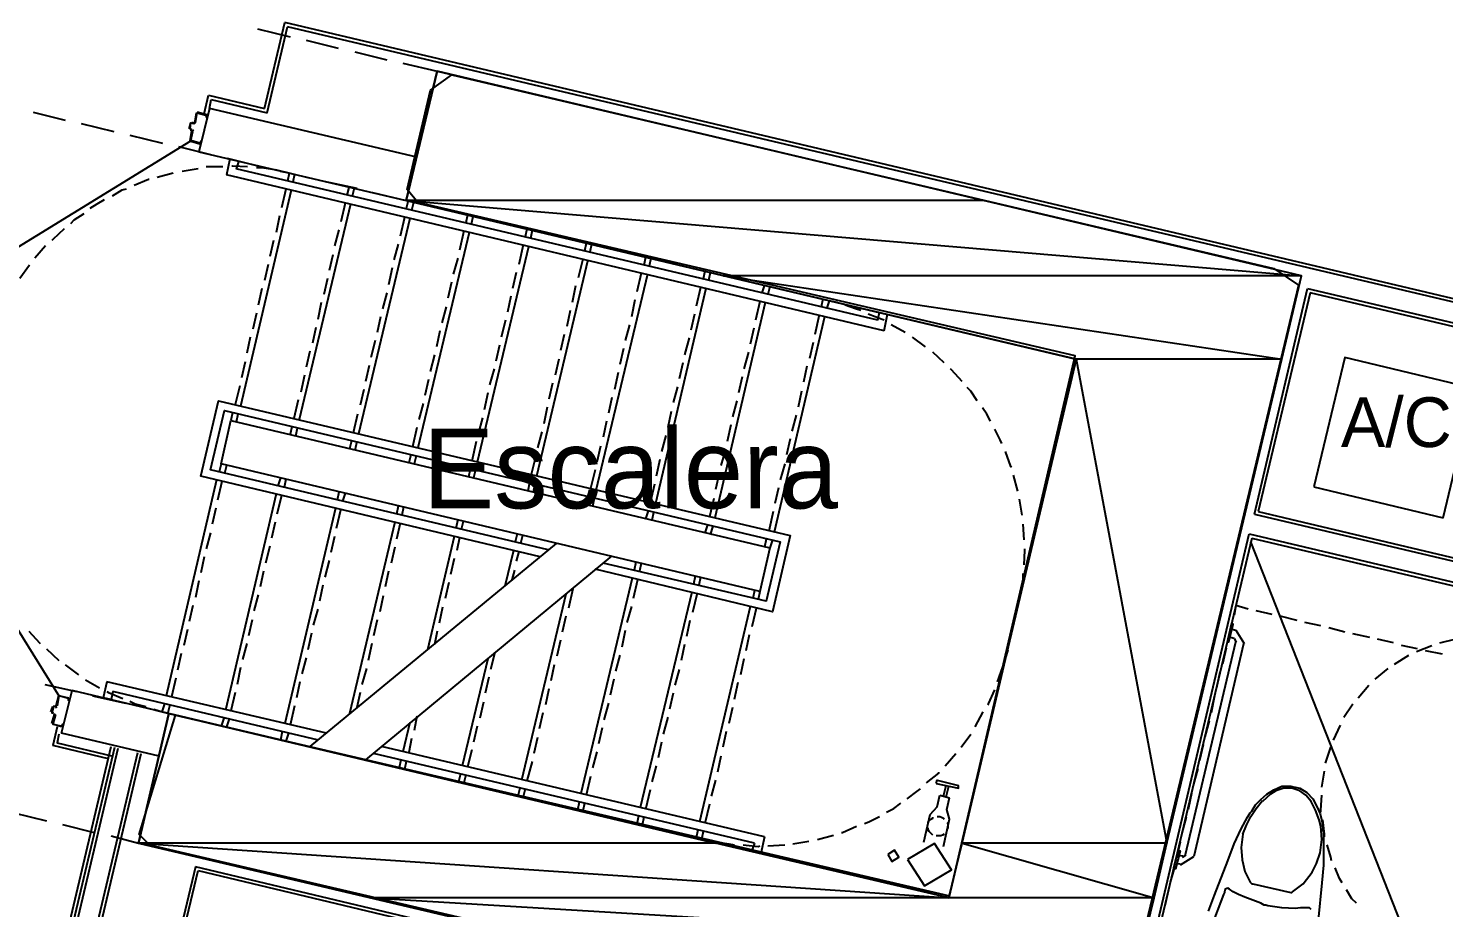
# Model space of a CAD drawing. Header units: feet. Extents: x -84 to 198, y -22 to 181.
# Drawn here: x 79.74 to 101.03, y 46.95 to 60.18 of the extents above; entities that cross this region are included whole.
import ezdxf
from ezdxf.enums import TextEntityAlignment as Align

# ---------------------------------------------------------------- set-up
doc = ezdxf.new("R2010")
doc.units = ezdxf.units.FT
for name, color, linetype in [('A-AREA-COMUN', 252, 'CONTINUOUS'), ('A-LINEA', 7, 'CONTINUOUS'), ('A-MURO-CONCRETO', 8, 'CONTINUOUS'), ('A-NOMBRE-ESPACIO', 2, 'CONTINUOUS'), ('A-TEXTO-PDF', 3, 'CONTINUOUS')]:
    doc.layers.add(name, color=color, linetype=linetype)

msp = doc.modelspace()

# ---------------------------------------------------------------- linework, layer by layer
at = {"layer": 'A-AREA-COMUN'}
msp.add_lwpolyline([(90.16, 45.8844), (81.568, 47.8933), (81.408, 48.0533), (81.952, 49.8489), (93.6, 47.1289), (95.488, 55.2533), (85.6, 57.5644), (85.44, 57.76), (85.792, 59.2533), (86.112, 59.4844), (98.48, 56.5689), (98.848, 56.32), (96.48, 46.4)], dxfattribs=at)
at = {"layer": 'A-LINEA'}
for p, q in [((83.2933, 58.9778), (83.6, 60.2711)), ((109.2933, 54.1911), (83.6, 60.2711)), ((83.1867, 60.1778), (83.68, 60.0578)), ((83.1867, 60.1778), (83.68, 60.0578)), ((83.3333, 58.9111), (83.64, 60.2044)), ((109.2267, 54.1644), (83.64, 60.2044)), ((83.92, 60.0044), (84.4, 59.8844)), ((83.92, 60.0044), (84.4, 59.8844)), ((84.6533, 59.8311), (85.1333, 59.7111)), ((84.6533, 59.8311), (85.1333, 59.7111)), ((85.3733, 59.6578), (85.8933, 59.5378)), ((85.3733, 59.6578), (85.8933, 59.5378)), ((82.3867, 58.8978), (82.4533, 59.1778)), ((82.4533, 59.1778), (83.2933, 58.9778)), ((82.4667, 58.9778), (82.4933, 59.1111)), ((82.4933, 59.1111), (83.3333, 58.9111)), ((79.8133, 58.9244), (80.2933, 58.8044)), ((79.8133, 58.9244), (80.2933, 58.8044)), ((82.2267, 58.7778), (82.2267, 58.7778)), ((82.2267, 58.7778), (82.2267, 58.7778)), ((82.2667, 58.9111), (82.24, 58.7644)), ((82.2667, 58.9111), (82.24, 58.7644)), ((82.4267, 58.8844), (82.28, 58.9244)), ((82.4267, 58.8844), (82.28, 58.9244)), ((82.28, 58.9111), (82.28, 58.9111)), ((82.28, 58.9111), (82.28, 58.9111)), ((82.4267, 58.8711), (82.4267, 58.8711)), ((82.4267, 58.8711), (82.4267, 58.8711)), ((80.5333, 58.7511), (81.0267, 58.6311)), ((80.5333, 58.7511), (81.0267, 58.6311)), ((81.2667, 58.5778), (81.76, 58.4578)), ((81.2667, 58.5778), (81.76, 58.4578)), ((82.1733, 58.6711), (82.1733, 58.6711)), ((82.1733, 58.6711), (82.1733, 58.6711)), ((82.1733, 58.6578), (82.2, 58.6578)), ((82.1733, 58.6578), (82.2, 58.6578)), ((82.2267, 58.7644), (82.2, 58.7644)), ((82.2267, 58.7644), (82.2, 58.7644)), ((82.2261, 58.6332), (82.2113, 58.6572)), ((82.2261, 58.6332), (82.2113, 58.6572)), ((82.2287, 58.7516), (82.2528, 58.7665)), ((82.2287, 58.7516), (82.2528, 58.7665)), ((78.5709, 56.2715), (82.1859, 58.4922)), ((78.5709, 56.2715), (82.1859, 58.4922)), ((82, 58.4044), (82.48, 58.2844)), ((82, 58.4044), (82.48, 58.2844)), ((82.1867, 58.4978), (82.1867, 58.4978)), ((82.1867, 58.4978), (82.1867, 58.4978)), ((82.1867, 58.4844), (82.32, 58.4444)), ((82.1867, 58.4844), (82.32, 58.4444)), ((82.32, 58.4578), (82.32, 58.4578)), ((82.32, 58.4578), (82.32, 58.4578)), ((82.7733, 58.2178), (82.72, 57.9778)), ((82.7733, 58.2178), (82.72, 57.9778)), ((82.7333, 58.2311), (83.2133, 58.1111)), ((82.7333, 58.2311), (83.2133, 58.1111)), ((82.9067, 58.1911), (82.8667, 58.0711)), ((82.9067, 58.1911), (82.8667, 58.0711)), ((81.92, 58.0044), (81.68, 57.9378)), ((81.92, 58.0044), (81.68, 57.9378)), ((82.2933, 58.0711), (82.0533, 58.0311)), ((82.2933, 58.0711), (82.0533, 58.0311)), ((82.6667, 58.0978), (82.4133, 58.0978)), ((82.6667, 58.0978), (82.4133, 58.0978)), ((92.6133, 55.6311), (82.72, 57.9778)), ((92.6133, 55.6311), (82.72, 57.9778)), ((92.52, 55.7911), (82.8667, 58.0711)), ((92.52, 55.7911), (82.8667, 58.0711)), ((83.4533, 58.0578), (83.9467, 57.9378)), ((83.4533, 58.0578), (83.9467, 57.9378)), ((83.6667, 58.0044), (83.5333, 58.0311)), ((83.6667, 58.0044), (83.5333, 58.0311)), ((83.6667, 58.0044), (83.64, 57.8844)), ((83.6667, 58.0044), (83.64, 57.8844)), ((83.7467, 57.9911), (83.72, 57.8711)), ((83.7467, 57.9911), (83.72, 57.8711)), ((83.6933, 57.7511), (82.9333, 54.4978)), ((83.6933, 57.7511), (82.9333, 54.4978)), ((83.6133, 57.7644), (83.5467, 57.4844)), ((83.6133, 57.7644), (83.5467, 57.4844)), ((84.1867, 57.8844), (84.68, 57.7778)), ((84.1867, 57.8844), (84.68, 57.7778)), ((84.56, 57.7911), (84.5333, 57.6711)), ((84.56, 57.7911), (84.5333, 57.6711)), ((84.64, 57.7778), (84.6133, 57.6578)), ((84.64, 57.7778), (84.6133, 57.6578)), ((84.92, 57.7111), (85.4267, 57.5911)), ((84.92, 57.7111), (85.4267, 57.5911)), ((84.5867, 57.5378), (83.8133, 54.2978)), ((84.5867, 57.5378), (83.8133, 54.2978)), ((84.5067, 57.5511), (84.44, 57.2711)), ((84.5067, 57.5511), (84.44, 57.2711)), ((85.4533, 57.5911), (85.4267, 57.4711)), ((85.4533, 57.5911), (85.4267, 57.4711)), ((85.5333, 57.5644), (85.5067, 57.4444)), ((85.5333, 57.5644), (85.5067, 57.4444)), ((83.52, 57.3644), (83.4667, 57.1111)), ((83.52, 57.3644), (83.4667, 57.1111)), ((85.48, 57.3244), (84.7067, 54.0844)), ((85.48, 57.3244), (84.7067, 54.0844)), ((85.4, 57.3378), (85.3333, 57.0578)), ((85.4, 57.3378), (85.3333, 57.0578)), ((86.3467, 57.3778), (86.32, 57.2578)), ((86.3467, 57.3778), (86.32, 57.2578)), ((86.4267, 57.3511), (86.4, 57.2311)), ((86.4267, 57.3511), (86.4, 57.2311)), ((84.4133, 57.1511), (84.3467, 56.9111)), ((84.4133, 57.1511), (84.3467, 56.9111)), ((86.3733, 57.1111), (85.6, 53.8711)), ((86.3733, 57.1111), (85.6, 53.8711)), ((86.2933, 57.1378), (86.2267, 56.8444)), ((86.2933, 57.1378), (86.2267, 56.8444)), ((87.24, 57.1644), (87.2133, 57.0444)), ((87.24, 57.1644), (87.2133, 57.0444)), ((87.32, 57.1511), (87.2933, 57.0178)), ((87.32, 57.1511), (87.2933, 57.0178)), ((80, 56.9111), (79.84, 56.7244)), ((80, 56.9111), (79.84, 56.7244)), ((83.4267, 56.9911), (83.3733, 56.7511)), ((83.4267, 56.9911), (83.3733, 56.7511)), ((85.3067, 56.9378), (85.24, 56.6978)), ((85.3067, 56.9378), (85.24, 56.6978)), ((87.2667, 56.8978), (86.4933, 53.6578)), ((87.2667, 56.8978), (86.4933, 53.6578)), ((87.1867, 56.9244), (87.12, 56.6311)), ((87.1867, 56.9244), (87.12, 56.6311)), ((88.1333, 56.9511), (88.1067, 56.8311)), ((88.1333, 56.9511), (88.1067, 56.8311)), ((88.2133, 56.9378), (88.1867, 56.8178)), ((88.2133, 56.9378), (88.1867, 56.8178)), ((84.32, 56.7778), (84.2667, 56.5378)), ((84.32, 56.7778), (84.2667, 56.5378)), ((86.2, 56.7244), (86.1333, 56.4844)), ((86.2, 56.7244), (86.1333, 56.4844)), ((88.16, 56.6978), (87.3867, 53.4444)), ((88.16, 56.6978), (87.3867, 53.4444)), ((88.08, 56.7111), (88.0133, 56.4311)), ((88.08, 56.7111), (88.0133, 56.4311)), ((89.0267, 56.7378), (89, 56.6178)), ((89.0267, 56.7378), (89, 56.6178)), ((89.1067, 56.7244), (89.08, 56.6044)), ((89.1067, 56.7244), (89.08, 56.6044)), ((79.76, 56.6178), (79.6133, 56.4178)), ((79.76, 56.6178), (79.6133, 56.4178)), ((83.3467, 56.6311), (83.2933, 56.3911)), ((83.3467, 56.6311), (83.2933, 56.3911)), ((85.2133, 56.5778), (85.16, 56.3244)), ((85.2133, 56.5778), (85.16, 56.3244)), ((87.08, 56.5111), (87.0267, 56.2711)), ((87.08, 56.5111), (87.0267, 56.2711)), ((89.0533, 56.4844), (88.28, 53.2311)), ((89.0533, 56.4844), (88.28, 53.2311)), ((88.96, 56.4978), (88.8933, 56.2178)), ((88.96, 56.4978), (88.8933, 56.2178)), ((89.92, 56.5378), (89.8933, 56.4044)), ((89.92, 56.5378), (89.8933, 56.4044)), ((90, 56.5111), (89.9733, 56.3911)), ((90, 56.5111), (89.9733, 56.3911)), ((83.2533, 56.2711), (83.2, 56.0178)), ((83.2533, 56.2711), (83.2, 56.0178)), ((84.24, 56.4178), (84.1867, 56.1778)), ((84.24, 56.4178), (84.1867, 56.1778)), ((86.1067, 56.3644), (86.0533, 56.1244)), ((86.1067, 56.3644), (86.0533, 56.1244)), ((87.9733, 56.3111), (87.92, 56.0578)), ((87.9733, 56.3111), (87.92, 56.0578)), ((89.9333, 56.2711), (89.1733, 53.0311)), ((89.9333, 56.2711), (89.1733, 53.0311)), ((89.8533, 56.2844), (89.7867, 56.0044)), ((89.8533, 56.2844), (89.7867, 56.0044)), ((90.8133, 56.3244), (90.7733, 56.2044)), ((90.8133, 56.3244), (90.7733, 56.2044)), ((90.8933, 56.2978), (90.8667, 56.1778)), ((90.8933, 56.2978), (90.8667, 56.1778)), ((98.1867, 52.8711), (98.9867, 56.2711)), ((98.9867, 56.2711), (108.8667, 53.9378)), ((84.1467, 56.0578), (84.0933, 55.8044)), ((84.1467, 56.0578), (84.0933, 55.8044)), ((85.1333, 56.2044), (85.0667, 55.9644)), ((85.1333, 56.2044), (85.0667, 55.9644)), ((87, 56.1511), (86.9467, 55.9111)), ((87, 56.1511), (86.9467, 55.9111)), ((88.8667, 56.0978), (88.8133, 55.8444)), ((88.8667, 56.0978), (88.8133, 55.8444)), ((90.8267, 56.0578), (90.0667, 52.8178)), ((90.8267, 56.0578), (90.0667, 52.8178)), ((90.7467, 56.0711), (90.68, 55.7911)), ((90.7467, 56.0711), (90.68, 55.7911)), ((91.6933, 56.1111), (91.6667, 55.9911)), ((91.6933, 56.1111), (91.6667, 55.9911)), ((91.7867, 56.0844), (91.7467, 55.9644)), ((91.7867, 56.0844), (91.7467, 55.9644)), ((91.9067, 56.0578), (91.7867, 56.0844)), ((91.9067, 56.0578), (91.7867, 56.0844)), ((99.0267, 56.2044), (98.24, 52.9111)), ((83.1733, 55.8978), (83.12, 55.6578)), ((83.1733, 55.8978), (83.12, 55.6578)), ((85.04, 55.8444), (84.9867, 55.6044)), ((85.04, 55.8444), (84.9867, 55.6044)), ((86.0267, 55.9911), (85.96, 55.7511)), ((86.0267, 55.9911), (85.96, 55.7511)), ((86.92, 55.7911), (86.8533, 55.5378)), ((86.92, 55.7911), (86.8533, 55.5378)), ((87.8933, 55.9378), (87.84, 55.6978)), ((87.8933, 55.9378), (87.84, 55.6978)), ((89.76, 55.8844), (89.7067, 55.6444)), ((89.76, 55.8844), (89.7067, 55.6444)), ((91.72, 55.8444), (90.96, 52.6044)), ((91.72, 55.8444), (90.96, 52.6044)), ((91.64, 55.8711), (91.5733, 55.5778)), ((91.64, 55.8711), (91.5733, 55.5778)), ((92.52, 55.7911), (92.5467, 55.9111)), ((92.52, 55.7911), (92.5467, 55.9111)), ((92.6133, 55.6311), (92.6667, 55.8844)), ((92.6133, 55.6311), (92.6667, 55.8844)), ((84.0667, 55.6844), (84.0133, 55.4444)), ((84.0667, 55.6844), (84.0133, 55.4444)), ((85.9333, 55.6311), (85.88, 55.3911)), ((85.9333, 55.6311), (85.88, 55.3911)), ((87.8, 55.5778), (87.7467, 55.3378)), ((87.8, 55.5778), (87.7467, 55.3378)), ((88.7867, 55.7244), (88.72, 55.4844)), ((88.7867, 55.7244), (88.72, 55.4844)), ((90.6533, 55.6711), (90.6, 55.4311)), ((90.6533, 55.6711), (90.6, 55.4311)), ((92.9333, 55.6044), (92.72, 55.7244)), ((92.9333, 55.6044), (92.72, 55.7244)), ((83.08, 55.5378), (83.0267, 55.2978)), ((83.08, 55.5378), (83.0267, 55.2978)), ((84.96, 55.4844), (84.8933, 55.2311)), ((84.96, 55.4844), (84.8933, 55.2311)), ((86.8267, 55.4178), (86.7733, 55.1778)), ((86.8267, 55.4178), (86.7733, 55.1778)), ((88.6933, 55.3644), (88.64, 55.1244)), ((88.6933, 55.3644), (88.64, 55.1244)), ((89.68, 55.5244), (89.6133, 55.2711)), ((89.68, 55.5244), (89.6133, 55.2711)), ((91.5467, 55.4578), (91.4933, 55.2178)), ((91.5467, 55.4578), (91.4933, 55.2178)), ((93.24, 55.3911), (93.04, 55.5378)), ((93.24, 55.3911), (93.04, 55.5378)), ((83, 55.1644), (82.9467, 54.9244)), ((83, 55.1644), (82.9467, 54.9244)), ((83.9733, 55.3244), (83.92, 55.0844)), ((83.9733, 55.3244), (83.92, 55.0844)), ((85.8533, 55.2711), (85.7867, 55.0178)), ((85.8533, 55.2711), (85.7867, 55.0178)), ((87.72, 55.2044), (87.6667, 54.9644)), ((87.72, 55.2044), (87.6667, 54.9644)), ((89.5867, 55.1511), (89.5333, 54.9111)), ((89.5867, 55.1511), (89.5333, 54.9111)), ((90.5733, 55.3111), (90.5067, 55.0578)), ((90.5733, 55.3111), (90.5067, 55.0578)), ((93.52, 55.1511), (93.3467, 55.3111)), ((93.52, 55.1511), (93.3467, 55.3111)), ((83.8933, 54.9644), (83.84, 54.7111)), ((83.8933, 54.9644), (83.84, 54.7111)), ((84.8667, 55.1111), (84.8133, 54.8711)), ((84.8667, 55.1111), (84.8133, 54.8711)), ((86.7467, 55.0578), (86.68, 54.8178)), ((86.7467, 55.0578), (86.68, 54.8178)), ((88.6133, 55.0044), (88.56, 54.7511)), ((88.6133, 55.0044), (88.56, 54.7511)), ((90.48, 54.9378), (90.4267, 54.6978)), ((90.48, 54.9378), (90.4267, 54.6978)), ((91.4533, 55.0978), (91.4, 54.8578)), ((91.4533, 55.0978), (91.4, 54.8578)), ((82.92, 54.8044), (82.8533, 54.5244)), ((82.92, 54.8044), (82.8533, 54.5244)), ((84.7867, 54.7511), (84.7333, 54.5111)), ((84.7867, 54.7511), (84.7333, 54.5111)), ((85.76, 54.8978), (85.7067, 54.6578)), ((85.76, 54.8978), (85.7067, 54.6578)), ((87.6267, 54.8444), (87.5733, 54.6044)), ((87.6267, 54.8444), (87.5733, 54.6044)), ((89.5067, 54.7911), (89.44, 54.5511)), ((89.5067, 54.7911), (89.44, 54.5511)), ((91.3733, 54.7244), (91.32, 54.4844)), ((91.3733, 54.7244), (91.32, 54.4844)), ((83.8, 54.5911), (83.7333, 54.3111)), ((83.8, 54.5911), (83.7333, 54.3111)), ((85.68, 54.5378), (85.6133, 54.2978)), ((85.68, 54.5378), (85.6133, 54.2978)), ((86.6533, 54.6978), (86.6, 54.4444)), ((86.6533, 54.6978), (86.6, 54.4444)), ((88.52, 54.6311), (88.4667, 54.3911)), ((88.52, 54.6311), (88.4667, 54.3911)), ((90.4, 54.5778), (90.3333, 54.3378)), ((90.4, 54.5778), (90.3333, 54.3378)), ((82.8133, 54.4044), (82.7867, 54.2844)), ((82.8133, 54.4044), (82.7867, 54.2844)), ((82.8933, 54.3778), (82.8667, 54.2578)), ((82.8933, 54.3778), (82.8667, 54.2578)), ((84.6933, 54.3778), (84.6267, 54.0978)), ((84.6933, 54.3778), (84.6267, 54.0978)), ((86.5733, 54.3244), (86.5067, 54.0844)), ((86.5733, 54.3244), (86.5067, 54.0844)), ((87.5467, 54.4844), (87.4933, 54.2311)), ((87.5467, 54.4844), (87.4933, 54.2311)), ((89.4133, 54.4178), (89.36, 54.1778)), ((89.4133, 54.4178), (89.36, 54.1778)), ((91.2933, 54.3644), (91.2267, 54.1244)), ((91.2933, 54.3644), (91.2267, 54.1244)), ((83.7067, 54.1911), (83.68, 54.0711)), ((83.7067, 54.1911), (83.68, 54.0711)), ((83.7867, 54.1644), (83.76, 54.0444)), ((83.7867, 54.1644), (83.76, 54.0444)), ((85.5867, 54.1778), (85.52, 53.8844)), ((85.5867, 54.1778), (85.52, 53.8844)), ((87.4667, 54.1111), (87.4, 53.8711)), ((87.4667, 54.1111), (87.4, 53.8711)), ((88.44, 54.2711), (88.3867, 54.0311)), ((88.44, 54.2711), (88.3867, 54.0311)), ((90.3067, 54.2178), (90.2533, 53.9644)), ((90.3067, 54.2178), (90.2533, 53.9644)), ((84.6, 53.9778), (84.5733, 53.8578)), ((84.6, 53.9778), (84.5733, 53.8578)), ((84.68, 53.9644), (84.6533, 53.8311)), ((84.68, 53.9644), (84.6533, 53.8311)), ((86.48, 53.9644), (86.4133, 53.6711)), ((86.48, 53.9644), (86.4133, 53.6711)), ((88.3467, 53.8978), (88.2933, 53.6578)), ((88.3467, 53.8978), (88.2933, 53.6578)), ((89.3333, 54.0578), (89.2667, 53.8178)), ((89.3333, 54.0578), (89.2667, 53.8178)), ((91.2, 54.0044), (91.1467, 53.7644)), ((91.2, 54.0044), (91.1467, 53.7644)), ((80.2126, 50.1189), (77.9758, 53.724)), ((80.2126, 50.1189), (77.9758, 53.724)), ((85.4933, 53.7644), (85.4667, 53.6444)), ((85.4933, 53.7644), (85.4667, 53.6444)), ((85.5733, 53.7511), (85.5467, 53.6311)), ((85.5733, 53.7511), (85.5467, 53.6311)), ((87.3733, 53.7511), (87.3067, 53.4711)), ((87.3733, 53.7511), (87.3067, 53.4711)), ((89.24, 53.6978), (89.1867, 53.4444)), ((89.24, 53.6978), (89.1867, 53.4444)), ((90.2267, 53.8444), (90.16, 53.6044)), ((90.2267, 53.8444), (90.16, 53.6044)), ((82.64, 53.6311), (82.6133, 53.5111)), ((82.64, 53.6311), (82.6133, 53.5111)), ((82.72, 53.6044), (82.6933, 53.4844)), ((82.72, 53.6044), (82.6933, 53.4844)), ((86.3867, 53.5511), (86.36, 53.4311)), ((86.3867, 53.5511), (86.36, 53.4311)), ((86.4667, 53.5378), (86.44, 53.4178)), ((86.4667, 53.5378), (86.44, 53.4178)), ((88.2667, 53.5378), (88.2, 53.2578)), ((88.2667, 53.5378), (88.2, 53.2578)), ((90.1333, 53.4844), (90.08, 53.2444)), ((90.1333, 53.4844), (90.08, 53.2444)), ((91.12, 53.6311), (91.0533, 53.3911)), ((91.12, 53.6311), (91.0533, 53.3911)), ((94.6267, 53.2178), (94.56, 53.4578)), ((94.6267, 53.2178), (94.56, 53.4578)), ((82.5733, 53.3911), (81.8133, 50.1378)), ((82.5733, 53.3911), (81.8133, 50.1378)), ((82.6533, 53.3644), (82.5867, 53.0844)), ((82.6533, 53.3644), (82.5867, 53.0844)), ((83.5333, 53.4178), (83.4933, 53.2978)), ((83.5333, 53.4178), (83.4933, 53.2978)), ((83.6133, 53.4044), (83.5867, 53.2711)), ((83.6133, 53.4044), (83.5867, 53.2711)), ((87.28, 53.3511), (87.2533, 53.2178)), ((87.28, 53.3511), (87.2533, 53.2178)), ((87.36, 53.3244), (87.3333, 53.2044)), ((87.36, 53.3244), (87.3333, 53.2044)), ((89.16, 53.3244), (89.0933, 53.0444)), ((89.16, 53.3244), (89.0933, 53.0444)), ((91.0267, 53.2711), (90.9733, 53.0311)), ((91.0267, 53.2711), (90.9733, 53.0311)), ((99.08, 53.2844), (101.0267, 52.8178)), ((83.4667, 53.1778), (82.7067, 49.9244)), ((83.4667, 53.1778), (82.7067, 49.9244)), ((83.5467, 53.1511), (83.48, 52.8711)), ((83.5467, 53.1511), (83.48, 52.8711)), ((84.4133, 53.2044), (84.3867, 53.0844)), ((84.4133, 53.2044), (84.3867, 53.0844)), ((84.5067, 53.1911), (84.4667, 53.0711)), ((84.5067, 53.1911), (84.4667, 53.0711)), ((88.1733, 53.1378), (88.1467, 53.0178)), ((88.1733, 53.1378), (88.1467, 53.0178)), ((88.2533, 53.1111), (88.2267, 52.9911)), ((88.2533, 53.1111), (88.2267, 52.9911)), ((90.0533, 53.1111), (89.9867, 52.8311)), ((90.0533, 53.1111), (89.9867, 52.8311)), ((94.6933, 52.8578), (94.6533, 53.0978)), ((94.6933, 52.8578), (94.6533, 53.0978)), ((82.56, 52.9644), (82.5067, 52.7244)), ((82.56, 52.9644), (82.5067, 52.7244)), ((84.36, 52.9644), (83.6, 49.7244)), ((84.36, 52.9644), (83.6, 49.7244)), ((84.44, 52.9511), (84.3733, 52.6578)), ((84.44, 52.9511), (84.3733, 52.6578)), ((85.3067, 52.9911), (85.28, 52.8711)), ((85.3067, 52.9911), (85.28, 52.8711)), ((85.3867, 52.9778), (85.36, 52.8578)), ((85.3867, 52.9778), (85.36, 52.8578)), ((89.0667, 52.9244), (89.0267, 52.8044)), ((89.0667, 52.9244), (89.0267, 52.8044)), ((89.1467, 52.8978), (89.12, 52.7778)), ((89.1467, 52.8978), (89.12, 52.7778)), ((90.9467, 52.9111), (90.88, 52.6178)), ((90.9467, 52.9111), (90.88, 52.6178)), ((98.1867, 52.8711), (108.0667, 50.5378)), ((98.24, 52.9111), (108.0267, 50.6044)), ((83.4533, 52.7511), (83.4, 52.5111)), ((83.4533, 52.7511), (83.4, 52.5111)), ((85.2533, 52.7511), (84.5733, 49.8711)), ((85.2533, 52.7511), (84.5733, 49.8711)), ((85.3333, 52.7378), (85.28, 52.4978)), ((85.3333, 52.7378), (85.28, 52.4978)), ((86.2, 52.7911), (86.1733, 52.6578)), ((86.2, 52.7911), (86.1733, 52.6578)), ((86.28, 52.7644), (86.2533, 52.6444)), ((86.28, 52.7644), (86.2533, 52.6444)), ((89.96, 52.7111), (89.92, 52.5911)), ((89.96, 52.7111), (89.92, 52.5911)), ((90.04, 52.6978), (90, 52.5644)), ((90.04, 52.6978), (90, 52.5644)), ((94.72, 52.4844), (94.7067, 52.7244)), ((94.72, 52.4844), (94.7067, 52.7244)), ((82.48, 52.5911), (82.4133, 52.3511)), ((82.48, 52.5911), (82.4133, 52.3511)), ((83.3733, 52.3911), (83.3067, 52.1378)), ((83.3733, 52.3911), (83.3067, 52.1378)), ((87.68, 52.4311), (83.9733, 49.3778)), ((87.68, 52.4311), (83.9733, 49.3778)), ((84.3467, 52.5378), (84.2933, 52.2978)), ((84.3467, 52.5378), (84.2933, 52.2978)), ((86.1467, 52.5378), (85.7467, 50.8311)), ((86.1467, 52.5378), (85.7467, 50.8311)), ((86.2267, 52.5244), (86.1867, 52.3244)), ((86.2267, 52.5244), (86.1867, 52.3244)), ((87.0933, 52.5778), (87.0667, 52.4578)), ((87.0933, 52.5778), (87.0667, 52.4578)), ((87.1733, 52.5511), (87.1467, 52.4311)), ((87.1733, 52.5511), (87.1467, 52.4311)), ((90.84, 52.4978), (90.8133, 52.3778)), ((90.84, 52.4978), (90.8133, 52.3778)), ((90.9333, 52.4844), (90.8933, 52.3644)), ((90.9333, 52.4844), (90.8933, 52.3644)), ((96.72, 46.6711), (98.1067, 52.5778)), ((98.1467, 52.5111), (96.7733, 46.7111)), ((98.1067, 52.5778), (107.9867, 50.2444)), ((98.1467, 52.5111), (107.9333, 50.2044)), ((82.3867, 52.2311), (82.3333, 51.9911)), ((82.3867, 52.2311), (82.3333, 51.9911)), ((84.2667, 52.1778), (84.2, 51.9244)), ((84.2667, 52.1778), (84.2, 51.9244)), ((88.52, 52.2444), (84.8133, 49.1778)), ((88.52, 52.2444), (84.8133, 49.1778)), ((85.2533, 52.3778), (85.2, 52.1378)), ((85.2533, 52.3778), (85.2, 52.1378)), ((86.1467, 52.2044), (86.0933, 51.9644)), ((86.1467, 52.2044), (86.0933, 51.9644)), ((87.04, 52.3244), (86.9067, 51.7911)), ((87.04, 52.3244), (86.9067, 51.7911)), ((87.12, 52.3111), (87.08, 52.1644)), ((87.12, 52.3111), (87.08, 52.1644)), ((83.28, 52.0178), (83.2267, 51.7778)), ((83.28, 52.0178), (83.2267, 51.7778)), ((85.16, 52.0178), (85.1067, 51.7778)), ((85.16, 52.0178), (85.1067, 51.7778)), ((87.0533, 52.0311), (87.0133, 51.8844)), ((87.0533, 52.0311), (87.0133, 51.8844)), ((88.88, 52.1511), (88.8533, 52.0311)), ((88.88, 52.1511), (88.8533, 52.0311)), ((88.96, 52.1378), (88.9333, 52.0178)), ((88.96, 52.1378), (88.9333, 52.0178)), ((82.3067, 51.8711), (82.2533, 51.6178)), ((82.3067, 51.8711), (82.2533, 51.6178)), ((84.1733, 51.8044), (84.12, 51.5644)), ((84.1733, 51.8044), (84.12, 51.5644)), ((86.0667, 51.8444), (86.0133, 51.6044)), ((86.0667, 51.8444), (86.0133, 51.6044)), ((87.9333, 51.7511), (87.8667, 51.4578)), ((87.9333, 51.7511), (87.8667, 51.4578)), ((88.8267, 51.9111), (88.0533, 48.6711)), ((88.8267, 51.9111), (88.0533, 48.6711)), ((88.9067, 51.8844), (88.84, 51.6044)), ((88.9067, 51.8844), (88.84, 51.6044)), ((89.7733, 51.9378), (89.7467, 51.8178)), ((89.7733, 51.9378), (89.7467, 51.8178)), ((89.8533, 51.9244), (89.8267, 51.8044)), ((89.8533, 51.9244), (89.8267, 51.8044)), ((83.2, 51.6578), (83.1333, 51.4178)), ((83.2, 51.6578), (83.1333, 51.4178)), ((85.08, 51.6444), (85.0267, 51.4044)), ((85.08, 51.6444), (85.0267, 51.4044)), ((87.8267, 51.6711), (87.16, 48.8711)), ((87.8267, 51.6711), (87.16, 48.8711)), ((89.72, 51.6978), (88.9467, 48.4578)), ((89.72, 51.6978), (88.9467, 48.4578)), ((89.8, 51.6844), (89.7333, 51.3911)), ((89.8, 51.6844), (89.7333, 51.3911)), ((90.6667, 51.7244), (90.64, 51.6044)), ((90.6667, 51.7244), (90.64, 51.6044)), ((90.7467, 51.7111), (90.72, 51.5911)), ((90.7467, 51.7111), (90.72, 51.5911)), ((94.6267, 51.4711), (94.6533, 51.6178)), ((94.6267, 51.4711), (94.6533, 51.6178)), ((82.2133, 51.4978), (82.16, 51.2578)), ((82.2133, 51.4978), (82.16, 51.2578)), ((84.0933, 51.4444), (84.0267, 51.2044)), ((84.0933, 51.4444), (84.0267, 51.2044)), ((85.9733, 51.4711), (85.92, 51.2311)), ((85.9733, 51.4711), (85.92, 51.2311)), ((87.8267, 51.3378), (87.7733, 51.0978)), ((87.8267, 51.3378), (87.7733, 51.0978)), ((88.8133, 51.4844), (88.7467, 51.2444)), ((88.8133, 51.4844), (88.7467, 51.2444)), ((90.6, 51.4844), (89.84, 48.2444)), ((90.6, 51.4844), (89.84, 48.2444)), ((90.6933, 51.4711), (90.6267, 51.1778)), ((90.6933, 51.4711), (90.6267, 51.1778)), ((97.9067, 51.4978), (97.88, 51.3511)), ((98.0933, 51.4444), (97.9067, 51.4978)), ((98.4533, 51.3644), (98.2133, 51.4178)), ((98.8267, 51.2711), (98.5733, 51.3378)), ((82.1333, 51.1378), (82.08, 50.8978)), ((82.1333, 51.1378), (82.08, 50.8978)), ((83.1067, 51.2844), (83.0533, 51.0444)), ((83.1067, 51.2844), (83.0533, 51.0444)), ((84.9867, 51.2844), (84.9333, 51.0444)), ((84.9867, 51.2844), (84.9333, 51.0444)), ((85.8933, 51.1111), (85.8533, 50.9111)), ((85.8933, 51.1111), (85.8533, 50.9111)), ((88.72, 51.1244), (88.6667, 50.8711)), ((88.72, 51.1244), (88.6667, 50.8711)), ((89.6933, 51.2711), (89.64, 51.0311)), ((89.6933, 51.2711), (89.64, 51.0311)), ((97.84, 51.2311), (97.7867, 50.9911)), ((97.9067, 51.1244), (97.8533, 51.1378)), ((98.0355, 50.9194), (97.9117, 51.12)), ((99.1867, 51.1911), (98.9467, 51.2444)), ((99.5467, 51.0978), (99.3067, 51.1644)), ((83.0267, 50.9244), (82.96, 50.6844)), ((83.0267, 50.9244), (82.96, 50.6844)), ((84, 51.0844), (83.9467, 50.8311)), ((84, 51.0844), (83.9467, 50.8311)), ((84.9067, 50.9244), (84.8533, 50.6711)), ((84.9067, 50.9244), (84.8533, 50.6711)), ((87.7467, 50.9778), (87.6933, 50.7378)), ((87.7467, 50.9778), (87.6933, 50.7378)), ((89.6133, 50.9111), (89.56, 50.6711)), ((89.6133, 50.9111), (89.56, 50.6711)), ((90.5867, 51.0578), (90.5333, 50.8178)), ((90.5867, 51.0578), (90.5333, 50.8178)), ((97.1467, 47.7511), (97.9067, 50.9511)), ((97.28, 47.7244), (98.0267, 50.9244)), ((97.88, 51.0044), (97.8267, 51.0178)), ((97.9187, 50.947), (97.8841, 51.0032)), ((99.92, 51.0178), (99.6667, 51.0711)), ((100.28, 50.9378), (100.04, 50.9911)), ((100.64, 50.8444), (100.4, 50.8978)), ((100.6267, 50.8044), (100.8533, 50.8978)), ((80.0133, 50.8444), (80.2, 50.6711)), ((80.0133, 50.8444), (80.2, 50.6711)), ((82.04, 50.7778), (81.9867, 50.5244)), ((82.04, 50.7778), (81.9867, 50.5244)), ((83.92, 50.7111), (83.8533, 50.4711)), ((83.92, 50.7111), (83.8533, 50.4711)), ((86.6533, 50.6978), (86.2667, 49.0844)), ((86.6533, 50.6978), (86.2667, 49.0844)), ((86.76, 50.7911), (86.6933, 50.5378)), ((86.76, 50.7911), (86.6933, 50.5378)), ((88.64, 50.7511), (88.5733, 50.5111)), ((88.64, 50.7511), (88.5733, 50.5111)), ((90.5067, 50.6978), (90.4533, 50.4578)), ((90.5067, 50.6978), (90.4533, 50.4578)), ((94.44, 50.6978), (94.48, 50.8311)), ((94.44, 50.6978), (94.48, 50.8311)), ((97.76, 50.8578), (97.7067, 50.6178)), ((100.2933, 50.6178), (100.5067, 50.7511)), ((101.0133, 50.7644), (100.76, 50.8178)), ((80.2933, 50.6044), (80.4933, 50.4578)), ((80.2933, 50.6044), (80.4933, 50.4578)), ((82.9333, 50.5644), (82.88, 50.3111)), ((82.9333, 50.5644), (82.88, 50.3111)), ((84.8267, 50.5511), (84.76, 50.3111)), ((84.8267, 50.5511), (84.76, 50.3111)), ((87.6533, 50.6044), (87.6, 50.3644)), ((87.6533, 50.6044), (87.6, 50.3644)), ((89.5333, 50.5378), (89.4667, 50.2978)), ((89.5333, 50.5378), (89.4667, 50.2978)), ((97.6667, 50.4978), (97.6133, 50.2578)), ((100, 50.3911), (100.2, 50.5511)), ((79.9867, 50.3111), (80.4667, 50.2044)), ((79.9867, 50.3111), (80.4667, 50.2044)), ((80.6, 50.3778), (80.8133, 50.2578)), ((80.6, 50.3778), (80.8133, 50.2578)), ((80.92, 50.3511), (80.8667, 50.1111)), ((80.92, 50.3511), (80.8667, 50.1111)), ((84.2267, 49.5778), (80.92, 50.3511)), ((84.2267, 49.5778), (80.92, 50.3511)), ((81.96, 50.4044), (81.8933, 50.1244)), ((81.96, 50.4044), (81.8933, 50.1244)), ((83.8267, 50.3511), (83.7733, 50.1111)), ((83.8267, 50.3511), (83.7733, 50.1111)), ((86.6667, 50.4178), (86.6133, 50.1778)), ((86.6667, 50.4178), (86.6133, 50.1778)), ((88.5467, 50.3911), (88.4933, 50.1511)), ((88.5467, 50.3911), (88.4933, 50.1511)), ((90.4133, 50.3378), (90.36, 50.0844)), ((90.4133, 50.3378), (90.36, 50.0844)), ((99.7467, 50.1111), (99.9067, 50.2978)), ((80.2133, 50.1378), (80.3467, 50.1111)), ((80.2133, 50.1378), (80.3467, 50.1111)), ((80.24, 49.5778), (80.4, 50.2178)), ((80.24, 49.5778), (80.4, 50.2178)), ((80.3467, 50.0978), (80.3467, 50.0978)), ((80.3467, 50.0978), (80.3467, 50.0978)), ((81.8533, 49.8711), (80.4, 50.2178)), ((81.8533, 49.8711), (80.4, 50.2178)), ((80.7067, 50.1378), (81.2, 50.0311)), ((80.7067, 50.1378), (81.2, 50.0311)), ((80.9867, 50.0844), (80.8667, 50.1111)), ((80.9867, 50.0844), (80.8667, 50.1111)), ((81.0133, 50.2044), (80.9867, 50.0844)), ((81.0133, 50.2044), (80.9867, 50.0844)), ((84.1067, 49.4711), (81.0133, 50.2044)), ((84.1067, 49.4711), (81.0133, 50.2044)), ((82.8533, 50.1911), (82.7867, 49.9111)), ((82.8533, 50.1911), (82.7867, 49.9111)), ((84.7333, 50.1911), (84.68, 49.9644)), ((84.7333, 50.1911), (84.68, 49.9644)), ((86.5867, 50.0444), (86.5333, 49.8044)), ((86.5867, 50.0444), (86.5333, 49.8044)), ((87.5733, 50.2444), (87.52, 50.0044)), ((87.5733, 50.2444), (87.52, 50.0044)), ((89.44, 50.1778), (89.3867, 49.9378)), ((89.44, 50.1778), (89.3867, 49.9378)), ((97.5867, 50.1378), (97.5333, 49.8844)), ((80.08, 49.8978), (80.1067, 49.9778)), ((80.08, 49.8978), (80.1067, 49.9778)), ((80.0933, 49.7244), (80.1333, 49.8578)), ((80.0933, 49.7244), (80.1333, 49.8578)), ((80.12, 49.9911), (80.1467, 49.9778)), ((80.12, 49.9911), (80.1467, 49.9778)), ((80.12, 49.9778), (80.12, 49.9778)), ((80.12, 49.9778), (80.12, 49.9778)), ((80.12, 49.8578), (80.12, 49.8578)), ((80.12, 49.8578), (80.12, 49.8578)), ((80.1461, 49.8465), (80.1313, 49.8706)), ((80.1461, 49.8465), (80.1313, 49.8706)), ((80.1467, 49.9911), (80.1467, 49.9911)), ((80.1467, 49.9911), (80.1467, 49.9911)), ((80.1487, 49.965), (80.1728, 49.9798)), ((80.1487, 49.965), (80.1728, 49.9798)), ((81.44, 49.9778), (81.8533, 49.8711)), ((81.44, 49.9778), (81.8533, 49.8711)), ((81.6267, 49.9378), (81.76, 49.8978)), ((81.6267, 49.9378), (81.76, 49.8978)), ((81.7867, 50.0178), (81.7467, 49.8978)), ((81.7867, 50.0178), (81.7467, 49.8978)), ((81.8667, 50.0044), (81.84, 49.8844)), ((81.8667, 50.0044), (81.84, 49.8844)), ((83.7467, 49.9911), (83.68, 49.6978)), ((83.7467, 49.9911), (83.68, 49.6978)), ((85.5867, 49.8311), (85.5467, 49.6178)), ((85.5867, 49.8311), (85.5467, 49.6178)), ((87.48, 49.8844), (87.4267, 49.6444)), ((87.48, 49.8844), (87.4267, 49.6444)), ((88.4667, 50.0311), (88.4, 49.7778)), ((88.4667, 50.0311), (88.4, 49.7778)), ((90.3333, 49.9644), (90.28, 49.7244)), ((90.3333, 49.9644), (90.28, 49.7244)), ((93.9867, 49.6711), (94.1067, 49.8978)), ((93.9867, 49.6711), (94.1067, 49.8978)), ((99.5333, 49.8178), (99.6667, 50.0178)), ((80.1733, 49.6711), (80.1067, 49.3911)), ((80.2533, 49.6844), (80.2533, 49.6844)), ((80.2533, 49.6844), (80.2533, 49.6844)), ((82.68, 49.8044), (82.64, 49.6844)), ((82.68, 49.8044), (82.64, 49.6844)), ((82.76, 49.7911), (82.72, 49.6711)), ((82.76, 49.7911), (82.72, 49.6711)), ((85.48, 49.7378), (85.3733, 49.2978)), ((85.48, 49.7378), (85.3733, 49.2978)), ((86.4933, 49.6844), (86.44, 49.4444)), ((86.4933, 49.6844), (86.44, 49.4444)), ((88.3733, 49.6578), (88.32, 49.4178)), ((88.3733, 49.6578), (88.32, 49.4178)), ((89.36, 49.8178), (89.2933, 49.5644)), ((89.36, 49.8178), (89.2933, 49.5644)), ((97.5067, 49.7644), (97.44, 49.5244)), ((99.3733, 49.4711), (99.48, 49.6978)), ((81.7067, 49.2311), (80.24, 49.5778)), ((81.7067, 49.2311), (80.24, 49.5778)), ((83.56, 49.6044), (83.5333, 49.4711)), ((83.56, 49.6044), (83.5333, 49.4711)), ((83.6533, 49.5778), (83.6133, 49.4578)), ((83.6533, 49.5778), (83.6133, 49.4578)), ((85.5067, 49.4978), (85.4667, 49.2844)), ((85.5067, 49.4978), (85.4667, 49.2844)), ((87.4, 49.5111), (87.3467, 49.2711)), ((87.4, 49.5111), (87.3467, 49.2711)), ((89.2667, 49.4444), (89.2133, 49.2044)), ((89.2667, 49.4444), (89.2133, 49.2044)), ((90.24, 49.6044), (90.1867, 49.3644)), ((90.24, 49.6044), (90.1867, 49.3644)), ((93.7733, 49.3644), (93.92, 49.5644)), ((93.7733, 49.3644), (93.92, 49.5644)), ((97.4133, 49.4044), (97.36, 49.1644)), ((79.7067, 43.9644), (80.9867, 49.3778)), ((79.7467, 43.8978), (81.04, 49.3644)), ((79.7867, 43.8444), (81.0933, 49.3511)), ((80.0133, 43.4711), (81.3867, 49.2844)), ((80.0533, 43.4178), (81.44, 49.2711)), ((80.9467, 49.1911), (80.1067, 49.3911)), ((90.6667, 47.9244), (84.9333, 49.2711)), ((90.6667, 47.9244), (84.9333, 49.2711)), ((90.8133, 48.0178), (85.0533, 49.3778)), ((90.8133, 48.0178), (85.0533, 49.3778)), ((86.4133, 49.3244), (86.3467, 49.0711)), ((86.4133, 49.3244), (86.3467, 49.0711)), ((88.2933, 49.2978), (88.2267, 49.0578)), ((88.2933, 49.2978), (88.2267, 49.0578)), ((90.16, 49.2311), (90.1067, 48.9911)), ((90.16, 49.2311), (90.1067, 48.9911)), ((93.5333, 49.0844), (93.6933, 49.2711)), ((93.5333, 49.0844), (93.6933, 49.2711)), ((99.2533, 49.1244), (99.3333, 49.3644)), ((85.3467, 49.1778), (85.32, 49.0578)), ((85.3467, 49.1778), (85.32, 49.0578)), ((85.4267, 49.1511), (85.4, 49.0311)), ((85.4267, 49.1511), (85.4, 49.0311)), ((87.32, 49.1511), (87.24, 48.8578)), ((87.32, 49.1511), (87.24, 48.8578)), ((89.1867, 49.0844), (89.12, 48.8444)), ((89.1867, 49.0844), (89.12, 48.8444)), ((97.3333, 49.0444), (97.2667, 48.7911)), ((99.2, 48.7644), (99.24, 49.0044)), ((86.24, 48.9644), (86.2133, 48.8444)), ((86.24, 48.9644), (86.2133, 48.8444)), ((86.32, 48.9511), (86.2933, 48.8311)), ((86.32, 48.9511), (86.2933, 48.8311)), ((88.2, 48.9244), (88.1333, 48.6444)), ((88.2, 48.9244), (88.1333, 48.6444)), ((90.08, 48.8711), (90.0133, 48.6311)), ((90.08, 48.8711), (90.0133, 48.6311)), ((93.5067, 48.6311), (93.5467, 48.7911)), ((93.5067, 48.6311), (93.5467, 48.7911)), ((93.5467, 48.6178), (93.5867, 48.7778)), ((93.5467, 48.6178), (93.5867, 48.7778)), ((87.1333, 48.7511), (87.1067, 48.6311)), ((87.1333, 48.7511), (87.1067, 48.6311)), ((87.2133, 48.7378), (87.1867, 48.6178)), ((87.2133, 48.7378), (87.1867, 48.6178)), ((89.0933, 48.7244), (89.0267, 48.4311)), ((89.0933, 48.7244), (89.0267, 48.4311)), ((93.4533, 48.6444), (93.6, 48.6044)), ((93.4533, 48.6444), (93.6, 48.6044)), ((93.56, 48.4311), (93.6, 48.6044)), ((93.56, 48.4311), (93.6, 48.6044)), ((97.24, 48.6711), (97.1867, 48.4311)), ((79.52, 48.3778), (80.0133, 48.2578)), ((79.52, 48.3778), (80.0133, 48.2578)), ((88.0267, 48.5378), (88, 48.4178)), ((88.0267, 48.5378), (88, 48.4178)), ((88.1067, 48.5244), (88.08, 48.4044)), ((88.1067, 48.5244), (88.08, 48.4044)), ((88.92, 48.3378), (88.8933, 48.2044)), ((88.92, 48.3378), (88.8933, 48.2044)), ((89.9867, 48.5111), (89.92, 48.2178)), ((89.9867, 48.5111), (89.92, 48.2178)), ((93.2133, 47.9378), (93.3067, 48.3511)), ((93.2133, 47.9378), (93.3067, 48.3511)), ((80.2533, 48.2044), (80.7333, 48.0844)), ((80.2533, 48.2044), (80.7333, 48.0844)), ((89, 48.3111), (88.9733, 48.1911)), ((89, 48.3111), (88.9733, 48.1911)), ((89.8133, 48.1244), (89.7867, 48.0044)), ((89.8133, 48.1244), (89.7867, 48.0044)), ((97.16, 48.3111), (97.0933, 48.0711)), ((80.9867, 48.0311), (81.4, 47.9244)), ((80.9867, 48.0311), (81.4, 47.9244)), ((89.8933, 48.0978), (89.8667, 47.9778)), ((89.8933, 48.0978), (89.8667, 47.9778)), ((89.8667, 47.9778), (90, 47.9511)), ((89.8667, 47.9778), (90, 47.9511)), ((90.6667, 47.9244), (90.6267, 47.8044)), ((90.6667, 47.9244), (90.6267, 47.8044)), ((90.8133, 48.0178), (90.76, 47.7644)), ((90.8133, 48.0178), (90.76, 47.7644)), ((91.24, 47.9111), (91.48, 47.9511)), ((91.24, 47.9111), (91.48, 47.9511)), ((91.6133, 47.9778), (91.8533, 48.0444)), ((91.6133, 47.9778), (91.8533, 48.0444)), ((97.0667, 47.9378), (97.0133, 47.6978)), ((90.8667, 47.8844), (91.12, 47.8978)), ((90.8667, 47.8844), (91.12, 47.8978)), ((97.1067, 47.7244), (97.04, 47.7378)), ((97.075, 47.5956), (97.2755, 47.7194)), ((97.1026, 47.7124), (97.1587, 47.747)), ((81.2533, 43.1244), (82.2933, 47.5111)), ((90.0133, 45.7244), (82.2533, 47.5644)), ((82.2933, 47.5111), (89.9467, 45.6844)), ((96.9867, 47.5778), (96.92, 47.3378)), ((97.0667, 47.6044), (97.0133, 47.6178)), ((96.8933, 47.2178), (96.84, 46.9778))]:
    msp.add_line(p, q, dxfattribs=at)
for points in [[(81.4, 47.9244), (90.2133, 45.8444), (89.9867, 44.8711), (97.7733, 43.0311), (98.4533, 45.9511), (96.5067, 46.4044), (98.8933, 56.4578), (85.8933, 59.5378), (85.4267, 57.5911), (95.5067, 55.2044), (93.5867, 47.0978), (81.8533, 49.8711), (81.4, 47.9244)], [(81.4, 47.9244), (90.2133, 45.8444), (89.9867, 44.8711), (97.7733, 43.0311), (98.4533, 45.9511), (96.5067, 46.4044), (98.8933, 56.4578), (85.8933, 59.5378), (85.4267, 57.5911), (95.5067, 55.2044), (93.5867, 47.0978), (81.8533, 49.8711), (81.4, 47.9244)], [(82.2533, 58.7644), (82.28, 58.9111), (82.4267, 58.8711), (82.4133, 58.8578), (82.4267, 58.8444), (82.4267, 58.8711)], [(82.2533, 58.7644), (82.28, 58.9111), (82.4267, 58.8711), (82.4133, 58.8578), (82.4267, 58.8444), (82.4267, 58.8711)], [(85.5867, 58.2444), (82.4667, 58.9778), (82.3067, 58.3244), (85.4267, 57.5911)], [(85.5867, 58.2444), (82.4667, 58.9778), (82.3067, 58.3244), (85.4267, 57.5911)], [(82.16, 58.6711), (82.1867, 58.7644), (82.1867, 58.7644)], [(82.16, 58.6711), (82.1867, 58.7644), (82.1867, 58.7644)], [(82.2, 58.6578), (82.1733, 58.6711), (82.1867, 58.7644), (82.2267, 58.7511)], [(82.2, 58.6578), (82.1733, 58.6711), (82.1867, 58.7644), (82.2267, 58.7511)], [(82.1733, 58.4978), (82.2, 58.6444), (82.2, 58.6444)], [(82.1733, 58.4978), (82.2, 58.6444), (82.2, 58.6444)], [(82.3333, 58.4578), (82.3467, 58.4844), (82.3333, 58.4844), (82.32, 58.4578), (82.1867, 58.4978), (82.2133, 58.6311)], [(82.3333, 58.4578), (82.3467, 58.4844), (82.3333, 58.4844), (82.32, 58.4578), (82.1867, 58.4978), (82.2133, 58.6311)], [(83.04, 58.0978), (82.8133, 58.1111), (82.8, 58.1111)], [(83.04, 58.0978), (82.8133, 58.1111), (82.8, 58.1111)], [(83.4133, 58.0578), (83.2533, 58.0844), (83.1733, 58.0844)], [(83.4133, 58.0578), (83.2533, 58.0844), (83.1733, 58.0844)], [(81.2133, 57.7644), (81.1467, 57.7511), (81, 57.6578)], [(81.2133, 57.7644), (81.1467, 57.7511), (81, 57.6578)], [(81.56, 57.9111), (81.5467, 57.9111), (81.3333, 57.8178)], [(81.56, 57.9111), (81.5467, 57.9111), (81.3333, 57.8178)], [(80.88, 57.6044), (80.7733, 57.5378), (80.6667, 57.4711)], [(80.88, 57.6044), (80.7733, 57.5378), (80.6667, 57.4711)], [(80.5733, 57.3911), (80.4267, 57.2978), (80.3733, 57.2444)], [(80.5733, 57.3911), (80.4267, 57.2978), (80.3733, 57.2444)], [(80.28, 57.1644), (80.1067, 57.0044), (80.0933, 56.9911)], [(80.28, 57.1644), (80.1067, 57.0044), (80.0933, 56.9911)], [(92.2667, 55.9378), (92.1867, 55.9644), (92.0267, 56.0178)], [(92.2667, 55.9378), (92.1867, 55.9644), (92.0267, 56.0178)], [(108.7333, 53.6044), (108.8, 53.8978), (99.0267, 56.2044)], [(92.6133, 55.7911), (92.5867, 55.8044), (92.3733, 55.8844)], [(92.6133, 55.7911), (92.5867, 55.8044), (92.3733, 55.8844)], [(101.0267, 52.8178), (101.4933, 54.7644), (99.5467, 55.2311), (99.08, 53.2844)], [(93.7867, 54.8711), (93.6267, 55.0444), (93.6133, 55.0578)], [(93.7867, 54.8711), (93.6267, 55.0444), (93.6133, 55.0578)], [(94.0133, 54.5778), (93.92, 54.7244), (93.8667, 54.7778)], [(94.0133, 54.5778), (93.92, 54.7244), (93.8667, 54.7778)], [(87.44, 52.2311), (82.3333, 53.4444), (82.6, 54.5778), (91.2, 52.5511), (90.9333, 51.4044), (88.2667, 52.0444)], [(87.44, 52.2311), (82.3333, 53.4444), (82.6, 54.5778), (91.2, 52.5511), (90.9333, 51.4044), (88.2667, 52.0444)], [(87.56, 52.3378), (82.48, 53.5378), (82.6933, 54.4311), (91.0533, 52.4578), (90.84, 51.5644), (88.3867, 52.1378)], [(87.56, 52.3378), (82.48, 53.5378), (82.6933, 54.4311), (91.0533, 52.4578), (90.84, 51.5644), (88.3867, 52.1378)], [(94.2133, 54.2711), (94.16, 54.3778), (94.0933, 54.4711)], [(94.2133, 54.2711), (94.16, 54.3778), (94.0933, 54.4711)], [(90.8933, 52.3644), (90.7467, 51.7111), (82.64, 53.6311), (82.7867, 54.2844), (90.8933, 52.3644)], [(90.8933, 52.3644), (90.7467, 51.7111), (82.64, 53.6311), (82.7867, 54.2844), (90.8933, 52.3644)], [(94.3867, 53.9378), (94.36, 53.9911), (94.28, 54.1511)], [(94.3867, 53.9378), (94.36, 53.9911), (94.28, 54.1511)], [(94.5333, 53.5778), (94.52, 53.5911), (94.44, 53.8178)], [(94.5333, 53.5778), (94.52, 53.5911), (94.44, 53.8178)], [(104.0133, 44.9911), (100.52, 46.3911), (98.1333, 52.4578)], [(94.72, 52.1111), (94.7333, 52.3244), (94.7333, 52.3511)], [(94.72, 52.1111), (94.7333, 52.3244), (94.7333, 52.3511)], [(94.68, 51.7378), (94.7067, 51.8978), (94.7067, 51.9778)], [(94.68, 51.7378), (94.7067, 51.8978), (94.7067, 51.9778)], [(79.7467, 51.1111), (79.9067, 50.9378), (79.92, 50.9244)], [(79.7467, 51.1111), (79.9067, 50.9378), (79.92, 50.9244)], [(97.7867, 50.9511), (97.8, 50.9511), (97.8667, 51.2178), (97.84, 51.2178), (97.7867, 50.9511)], [(100.9733, 50.9378), (101.2, 50.9911), (101.2133, 51.0044)], [(94.32, 50.3511), (94.3467, 50.4178), (94.4, 50.5778)], [(94.32, 50.3511), (94.3467, 50.4178), (94.4, 50.5778)], [(80.16, 49.9911), (80.2, 50.1378), (80.2, 50.1378)], [(80.16, 49.9911), (80.2, 50.1378), (80.2, 50.1378)], [(80.36, 50.0978), (80.3467, 50.0711), (80.3467, 50.0978), (80.2, 50.1378), (80.1733, 49.9911)], [(80.36, 50.0978), (80.3467, 50.0711), (80.3467, 50.0978), (80.2, 50.1378), (80.1733, 49.9911)], [(80.92, 50.2044), (80.9467, 50.1911), (81.16, 50.0978)], [(80.92, 50.2044), (80.9467, 50.1911), (81.16, 50.0978)], [(81.2667, 50.0578), (81.3467, 50.0178), (81.5067, 49.9778)], [(81.2667, 50.0578), (81.3467, 50.0178), (81.5067, 49.9778)], [(94.1733, 50.0044), (94.1867, 50.0178), (94.28, 50.2311)], [(94.1733, 50.0044), (94.1867, 50.0178), (94.28, 50.2311)], [(80.1467, 49.9778), (80.12, 49.9778), (80.0933, 49.8844), (80.12, 49.8844)], [(80.1467, 49.9778), (80.12, 49.9778), (80.0933, 49.8844), (80.12, 49.8844)], [(80.12, 49.8711), (80.0933, 49.8844), (80.0933, 49.8844)], [(80.12, 49.8711), (80.0933, 49.8844), (80.0933, 49.8844)], [(80.1467, 49.8578), (80.1067, 49.7111), (80.2533, 49.6844), (80.2533, 49.7111), (80.2667, 49.7111), (80.2533, 49.6844)], [(80.1467, 49.8578), (80.1067, 49.7111), (80.2533, 49.6844), (80.2533, 49.7111), (80.2667, 49.7111), (80.2533, 49.6844)], [(80.24, 49.6711), (80.1067, 49.7111), (80.1067, 49.7111)], [(80.24, 49.6711), (80.1067, 49.7111), (80.1067, 49.7111)], [(80.2, 49.5644), (80.1733, 49.4311), (81.0133, 49.2311)], [(93.2533, 48.8311), (93.44, 48.9778), (93.44, 48.9911)], [(93.2533, 48.8311), (93.44, 48.9778), (93.44, 48.9911)], [(93.4, 48.8178), (93.4133, 48.8711), (93.7333, 48.7911)], [(93.4, 48.8178), (93.4133, 48.8711), (93.7333, 48.7911)], [(93.4, 48.8178), (93.7333, 48.7511), (93.7333, 48.7911)], [(93.4, 48.8178), (93.7333, 48.7511), (93.7333, 48.7911)], [(97.4933, 46.8978), (97.5867, 47.1378), (97.7867, 47.6578), (97.88, 47.9111), (97.9867, 48.1378), (98.08, 48.3111), (98.1067, 48.3511), (98.12, 48.3778), (98.1467, 48.4044), (98.2, 48.4978), (98.28, 48.5778), (98.3733, 48.6578), (98.48, 48.7244), (98.6, 48.7778), (98.7333, 48.7778), (98.7867, 48.7644), (98.8, 48.7644), (98.8667, 48.7511), (98.9733, 48.6844), (99.0667, 48.5911), (99.12, 48.4844), (99.1733, 48.3644), (99.2, 48.2578), (99.2133, 48.1511), (99.2133, 48.1111), (99.2267, 48.0844), (99.2267, 48.0444), (99.2267, 47.8444), (99.2267, 47.5911), (99.2, 47.3244), (99.1467, 46.7644)], [(92.96, 48.5911), (93.1067, 48.6978), (93.16, 48.7378)], [(92.96, 48.5911), (93.1067, 48.6978), (93.16, 48.7378)], [(93.3067, 48.3511), (93.4133, 48.4711), (93.4533, 48.6444)], [(93.3067, 48.3511), (93.4133, 48.4711), (93.4533, 48.6444)], [(98.0133, 48.0578), (98.0667, 48.1911), (98.1333, 48.3244), (98.2133, 48.4444), (98.3067, 48.5644)], [(99.1733, 47.7778), (99.2, 47.9778), (99.1867, 48.1778), (99.16, 48.2711), (99.1067, 48.4178), (99.04, 48.5511), (98.96, 48.6444), (98.8667, 48.7111), (98.7467, 48.7511), (98.6267, 48.7511), (98.5067, 48.7111), (98.4667, 48.6844), (98.4267, 48.6578), (98.3067, 48.5511)], [(99.1867, 48.3911), (99.1867, 48.4178), (99.2, 48.6444)], [(92.6533, 48.3911), (92.76, 48.4444), (92.8667, 48.5244)], [(92.6533, 48.3911), (92.76, 48.4444), (92.8667, 48.5244)], [(93.5067, 47.8711), (93.6, 48.2844), (93.56, 48.4311)], [(93.5067, 47.8711), (93.6, 48.2844), (93.56, 48.4311)], [(91.9733, 48.0844), (91.9867, 48.0844), (92.2, 48.1778)], [(91.9733, 48.0844), (91.9867, 48.0844), (92.2, 48.1778)], [(92.32, 48.2178), (92.3867, 48.2444), (92.5467, 48.3244)], [(92.32, 48.2178), (92.3867, 48.2444), (92.5467, 48.3244)], [(93.28, 48.2178), (93.28, 48.2444), (93.2933, 48.2578), (93.32, 48.2844), (93.3467, 48.2978), (93.3467, 48.3111)], [(93.28, 48.2178), (93.28, 48.2444), (93.2933, 48.2578), (93.32, 48.2844), (93.3467, 48.2978), (93.3467, 48.3111)], [(93.3467, 48.0444), (93.3333, 48.0578), (93.3067, 48.0844), (93.2933, 48.0978), (93.28, 48.1244), (93.28, 48.1511)], [(93.3467, 48.0444), (93.3333, 48.0578), (93.3067, 48.0844), (93.2933, 48.0978), (93.28, 48.1244), (93.28, 48.1511)], [(93.4133, 48.3244), (93.4267, 48.3244), (93.4533, 48.3244), (93.48, 48.3111), (93.5067, 48.2978), (93.52, 48.2844)], [(93.4133, 48.3244), (93.4267, 48.3244), (93.4533, 48.3244), (93.48, 48.3111), (93.5067, 48.2978), (93.52, 48.2844)], [(93.56, 48.2311), (93.5733, 48.2178), (93.5733, 48.1911), (93.5733, 48.1511), (93.56, 48.1244), (93.56, 48.1111)], [(93.56, 48.2311), (93.5733, 48.2178), (93.5733, 48.1911), (93.5733, 48.1511), (93.56, 48.1244), (93.56, 48.1111)], [(99.24, 48.0178), (99.24, 48.0578), (99.2133, 48.2711)], [(90.12, 47.9378), (90.28, 47.9111), (90.36, 47.8978)], [(90.12, 47.9378), (90.28, 47.9111), (90.36, 47.8978)], [(92.9691, 47.6761), (93.2248, 47.2799), (93.6309, 47.5195), (93.3752, 47.9157), (92.9691, 47.6761)], [(92.9691, 47.6761), (93.2248, 47.2799), (93.6309, 47.5195), (93.3752, 47.9157), (92.9691, 47.6761)], [(93.52, 48.0578), (93.4933, 48.0444), (93.4667, 48.0311), (93.44, 48.0311), (93.4133, 48.0311), (93.4, 48.0311)], [(93.52, 48.0578), (93.4933, 48.0444), (93.4667, 48.0311), (93.44, 48.0311), (93.4133, 48.0311), (93.4, 48.0311)], [(98.0133, 48.0578), (97.9867, 47.8578), (98, 47.6711), (98.04, 47.4978), (98.12, 47.3378), (98.1467, 47.3111), (98.16, 47.3111), (98.7333, 47.1778)], [(90.4933, 47.8978), (90.72, 47.8711), (90.7467, 47.8844)], [(90.4933, 47.8978), (90.72, 47.8711), (90.7467, 47.8844)], [(92.669, 47.7511), (92.7334, 47.6468), (92.8377, 47.7112), (92.7733, 47.8154), (92.669, 47.7511)], [(92.669, 47.7511), (92.7334, 47.6468), (92.8377, 47.7112), (92.7733, 47.8154), (92.669, 47.7511)], [(97.04, 47.8178), (97.0667, 47.8044), (97, 47.5378), (96.9733, 47.5511), (97.04, 47.8178)], [(98.7333, 47.1778), (98.7467, 47.1778), (98.76, 47.1911), (98.92, 47.3111), (99.0533, 47.4844), (99.12, 47.6178), (99.1733, 47.7778)], [(99.3467, 47.6578), (99.3333, 47.7111), (99.28, 47.8978)], [(82.2533, 47.5644), (81.2133, 43.1911), (80.0133, 43.4711)], [(99.5067, 47.3244), (99.4667, 47.3911), (99.4, 47.5511)], [(98.3867, 46.9778), (98.36, 46.9911), (98.3333, 46.9911), (98.28, 47.0178), (98.04, 47.1111), (97.9467, 47.1511), (97.8667, 47.1911), (97.8133, 47.2311), (97.7867, 47.2444), (97.7467, 47.2311), (97.7333, 47.1911), (97.7333, 47.1778), (97.72, 47.1511), (97.68, 47.0444), (97.5867, 46.7911)], [(99.72, 47.0178), (99.6533, 47.0844), (99.5733, 47.2178)], [(99.04, 46.9244), (99.0133, 46.9511), (98.9867, 46.9511), (98.9467, 46.9511), (98.88, 46.9511), (98.8, 46.9378), (98.6, 46.9511), (98.3867, 46.9778)]]:
    msp.add_lwpolyline(points, dxfattribs=at)
at = {"layer": 'A-MURO-CONCRETO'}
for points in [[(85.8933, 59.5378), (94.12, 57.5911), (85.4267, 57.5911), (85.8933, 59.5378), (85.8933, 59.5378)], [(85.8933, 59.5378), (94.12, 57.5911), (85.4267, 57.5911), (85.8933, 59.5378), (85.8933, 59.5378)], [(94.12, 57.5911), (85.4267, 57.5911), (98.8933, 56.4578), (94.12, 57.5911)], [(85.4267, 57.5911), (98.8933, 56.4578), (90.2, 56.4578), (85.4267, 57.5911), (85.4267, 57.5911)], [(94.12, 57.5911), (85.4267, 57.5911), (98.8933, 56.4578), (94.12, 57.5911)], [(85.4267, 57.5911), (98.8933, 56.4578), (90.2, 56.4578), (85.4267, 57.5911), (85.4267, 57.5911)], [(98.8933, 56.4578), (90.2, 56.4578), (98.6, 55.2044), (98.8933, 56.4578)], [(90.2, 56.4578), (98.6, 55.2044), (95.5067, 55.2044), (90.2, 56.4578), (90.2, 56.4578)], [(98.8933, 56.4578), (90.2, 56.4578), (98.6, 55.2044), (98.8933, 56.4578)], [(90.2, 56.4578), (98.6, 55.2044), (95.5067, 55.2044), (90.2, 56.4578), (90.2, 56.4578)], [(95.5067, 55.2044), (96.8667, 47.9244), (93.7867, 47.9244), (95.5067, 55.2044), (95.5067, 55.2044)], [(95.5067, 55.2044), (96.8667, 47.9244), (93.7867, 47.9244), (95.5067, 55.2044), (95.5067, 55.2044)], [(98.6, 55.2044), (95.5067, 55.2044), (96.8667, 47.9244), (98.6, 55.2044)], [(98.6, 55.2044), (95.5067, 55.2044), (96.8667, 47.9244), (98.6, 55.2044)], [(81.8533, 49.8711), (90.08, 47.9244), (81.4, 47.9244), (81.8533, 49.8711), (81.8533, 49.8711)], [(81.8533, 49.8711), (90.08, 47.9244), (81.4, 47.9244), (81.8533, 49.8711), (81.8533, 49.8711)], [(90.08, 47.9244), (81.4, 47.9244), (93.5867, 47.0978), (90.08, 47.9244)], [(81.4, 47.9244), (93.5867, 47.0978), (84.9067, 47.0978), (81.4, 47.9244), (81.4, 47.9244)], [(90.08, 47.9244), (81.4, 47.9244), (93.5867, 47.0978), (90.08, 47.9244)], [(81.4, 47.9244), (93.5867, 47.0978), (84.9067, 47.0978), (81.4, 47.9244), (81.4, 47.9244)], [(93.7867, 47.9244), (96.68, 47.0978), (93.5867, 47.0978), (93.7867, 47.9244), (93.7867, 47.9244)], [(93.7867, 47.9244), (96.68, 47.0978), (93.5867, 47.0978), (93.7867, 47.9244), (93.7867, 47.9244)], [(96.8667, 47.9244), (93.7867, 47.9244), (96.68, 47.0978), (96.8667, 47.9244)], [(96.8667, 47.9244), (93.7867, 47.9244), (96.68, 47.0978), (96.8667, 47.9244)], [(96.68, 47.0978), (84.9067, 47.0978), (96.5067, 46.4044), (96.68, 47.0978)], [(84.9067, 47.0978), (96.5067, 46.4044), (87.8267, 46.4044), (84.9067, 47.0978), (84.9067, 47.0978)], [(96.68, 47.0978), (84.9067, 47.0978), (96.5067, 46.4044), (96.68, 47.0978)], [(84.9067, 47.0978), (96.5067, 46.4044), (87.8267, 46.4044), (84.9067, 47.0978), (84.9067, 47.0978)]]:
    msp.add_lwpolyline(points, dxfattribs=at)

# ---------------------------------------------------------------- texts
at = {"layer": 'A-NOMBRE-ESPACIO'}
msp.add_text('Escalera', height=1.2, dxfattribs=at).set_placement((88.8, 52.96), align=Align.CENTER)
at = {"layer": 'A-TEXTO-PDF'}
msp.add_text('A/C', height=0.748, dxfattribs=at).set_placement((100.3206, 53.8832), align=Align.CENTER)

doc.saveas('drawing.dxf')
